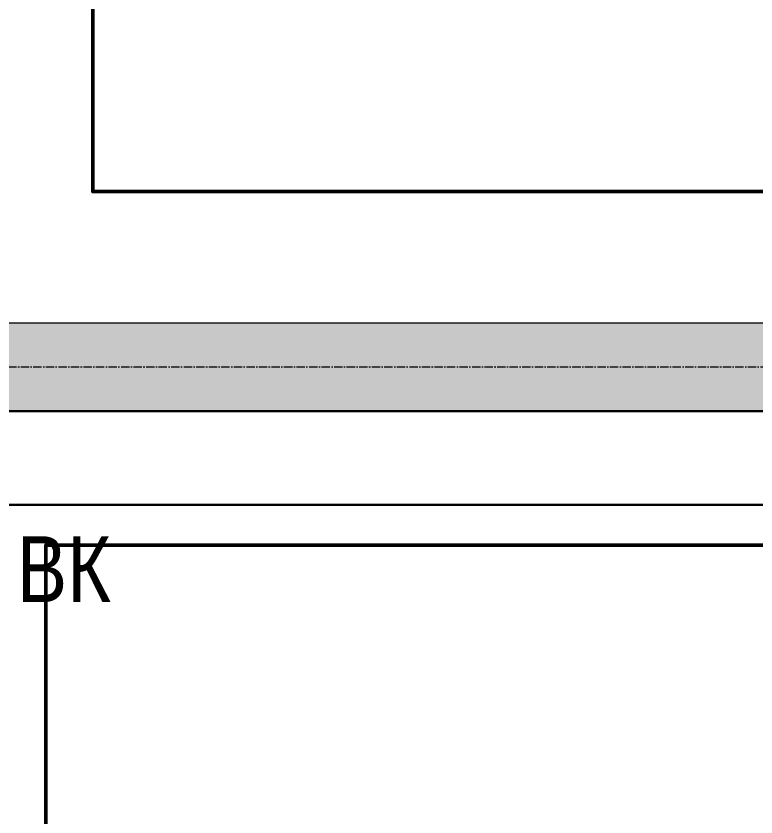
# Model space of a CAD drawing. Header units: millimetres. Extents: x -7155 to 483283, y -227682 to 148426.
# Drawn here: x 350 to 2037, y 34975 to 36800 of the extents above; entities that cross this region are included whole.
import ezdxf

# ---------------------------------------------------------------- set-up
doc = ezdxf.new("R2010")
doc.units = ezdxf.units.MM
doc.linetypes.add('CENTER2', pattern=[28.575, 19.05, -3.175, 3.175, -3.175])
doc.layers.add('АР_Оси_РД_100', color=7, linetype='Continuous', lineweight=0, true_color=0x525252)
doc.layers.add('РД_Оси_100', color=7, linetype='Continuous', lineweight=0, true_color=0x525252)
for name, color, linetype, lineweight in [('АР_Стены ПЕНОблок', 52, 'Continuous', 20), ('АР_Штриховка', 8, 'Continuous', 0), ('ВК_Шахты', 5, 'Continuous', 9), ('осново', 7, 'Continuous', 30)]:
    doc.layers.add(name, color=color, linetype=linetype, lineweight=lineweight)
doc.styles.add('style1', font='ARIALN.TTF')

# ---------------------------------------------------------------- blocks, each defined once
blk = doc.blocks.new('СОШ_2200_АР_ОСИ_М100_28.05.24')
at = {"layer": 'АР_Оси_РД_100', "linetype": 'CENTER2'}
blk.add_line((29555, 36000), (-5954.958, 36000), dxfattribs=at)

msp = doc.modelspace()

# ---------------------------------------------------------------- hatches: boundary and pattern name
at = {"layer": 'АР_Штриховка', "linetype": 'Continuous', "lineweight": 0, "true_color": 0x000000}
h = msp.add_hatch(dxfattribs=at)
h.set_pattern_fill('AR-CONC', color=18, angle=45, style=0)
h.paths.add_polyline_path([(120, 36100), (120, 35900), (7690, 35900), (7690, 36100)], flags=0)

# ---------------------------------------------------------------- linework, layer by layer
at = {"color": 1, "lineweight": 50}
for points in [[(7340, 36400), (525, 36400), (525, 44884), (7340, 44884)], [(418, 27069), (7401, 27069), (7401, 35594), (418, 35594)]]:
    msp.add_lwpolyline(points, close=True, dxfattribs=at)
at = {"layer": 'АР_Стены ПЕНОблок', "color": 18, "linetype": 'Continuous', "lineweight": 20, "true_color": 0x000000}
for p, q in [((7690, 36100), (120, 36100)), ((120, 35900), (7690, 35900))]:
    msp.add_line(p, q, dxfattribs=at)
at = {"layer": 'осново', "color": 3}
msp.add_lwpolyline([(100, 35900), (7690, 35900), (7690, 35685.9), (100, 35685.9)], close=True, dxfattribs=at)

# ---------------------------------------------------------------- block references
at = {"layer": 'РД_Оси_100'}
msp.add_blockref('СОШ_2200_АР_ОСИ_М100_28.05.24', (0, 0), dxfattribs=at)

# ---------------------------------------------------------------- texts
at = {"layer": 'ВК_Шахты', "color": 18, "lineweight": 50, "true_color": 0x000000, "style": 'style1'}
msp.add_text('ВК', height=150, dxfattribs=at).set_placement((352.2, 35464.7))

doc.saveas('drawing.dxf')
